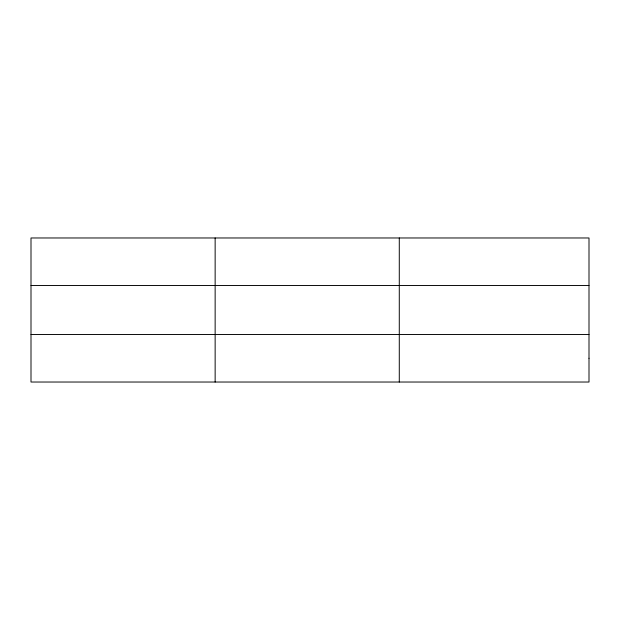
<?xml version="1.0" encoding="UTF-8"?>
<svg xmlns="http://www.w3.org/2000/svg" width="620" height="620" viewBox="0 0 620 620"><rect width="100%" height="100%" fill="white"/><g stroke="black" fill="none" stroke-linecap="round" stroke-linejoin="round"><path stroke-width="0.93" d="M215.14 237.972L215.14 382.029M399.28 237.972L399.28 382.029M31 285.51L589 285.51M31 334.49L589 334.49M589 358.259L589 382.029L31 382.029L31 237.972L589 237.972L589 358.259"/></g></svg>
